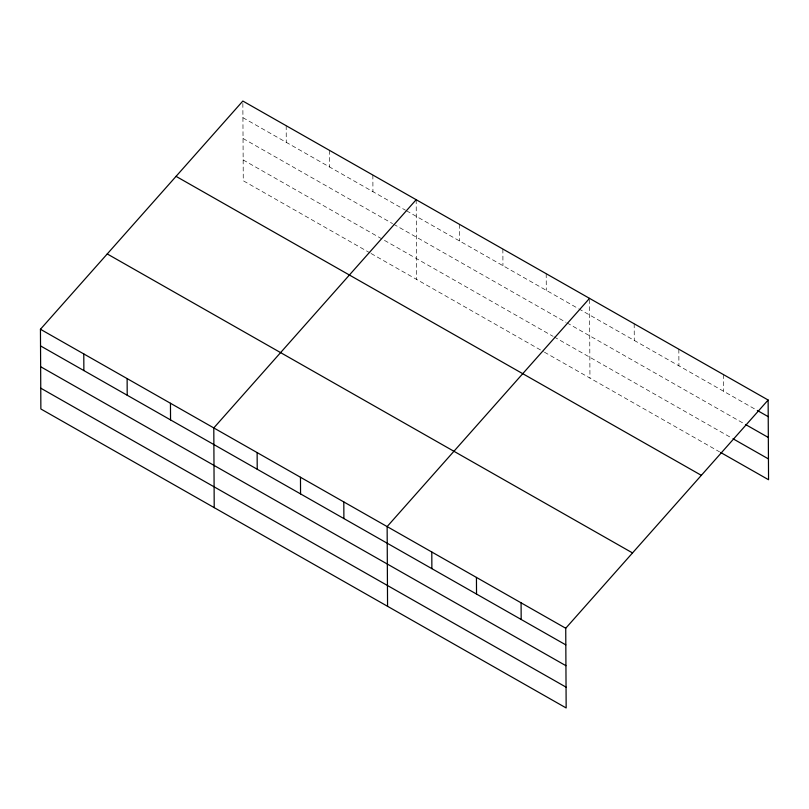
<?xml version="1.0" encoding="UTF-8"?>
<svg xmlns="http://www.w3.org/2000/svg" width="809" height="809" viewBox="0 0 809 809"><rect width="100%" height="100%" fill="white"/><g stroke="black" fill="none" stroke-linecap="round" stroke-linejoin="round"><path stroke-width="0.61" stroke-dasharray="4.04 3.03" d="M242.933 117.679L405.44 210.178M406.522 210.795L577.707 308.229M578.789 308.846L756.243 409.85M243.044 138.501L392.547 223.597M393.629 224.214L565.895 322.265M566.978 322.882L744.371 423.845M243.155 159.939L553.012 336.301M554.094 336.918L732.499 438.468M370.016 252.904L243.266 180.751L242.842 101.044M371.109 253.52L543.365 351.571M544.447 352.188L719.545 451.847M723.479 374.607L723.57 391.253M678.832 349.195L678.923 365.84M634.185 323.782L634.276 340.427M589.539 299.563L589.953 378.086M546.196 273.705L546.287 290.35M502.864 249.041L502.945 265.686M459.522 224.366L459.613 241.011M416.19 199.702L416.605 279.418M372.858 175.037L372.939 191.682M329.516 150.373L329.607 167.018M286.184 125.708L286.265 142.354"/><path stroke-width="1.21" d="M768.135 400.02L565.734 628.249L566.158 707.956L40.865 408.98L40.45 329.263L242.842 101.044L768.135 400.02L768.55 479.737L720.637 452.464M416.19 199.702L213.798 427.931L214.213 507.637M589.539 298.369L387.137 526.588L387.562 606.305M757.325 410.466L768.216 416.665M745.463 424.462L768.328 437.477M733.591 439.095L768.439 458.925M176.059 176.352L701.342 475.338M107.243 253.945L632.527 552.931M40.45 329.263L565.734 628.249M40.541 345.908L565.825 644.894M40.642 366.72L565.936 665.706M40.753 388.168L566.047 687.144M521.087 602.836L521.178 619.482M476.44 577.414L476.531 594.059M431.794 552.001L431.875 568.646M343.805 501.924L343.896 518.569M300.473 477.259L300.554 493.905M257.131 452.595L257.222 469.24M170.456 403.256L170.547 419.901M127.124 378.592L127.205 395.237M83.782 353.927L83.873 370.573"/></g></svg>
